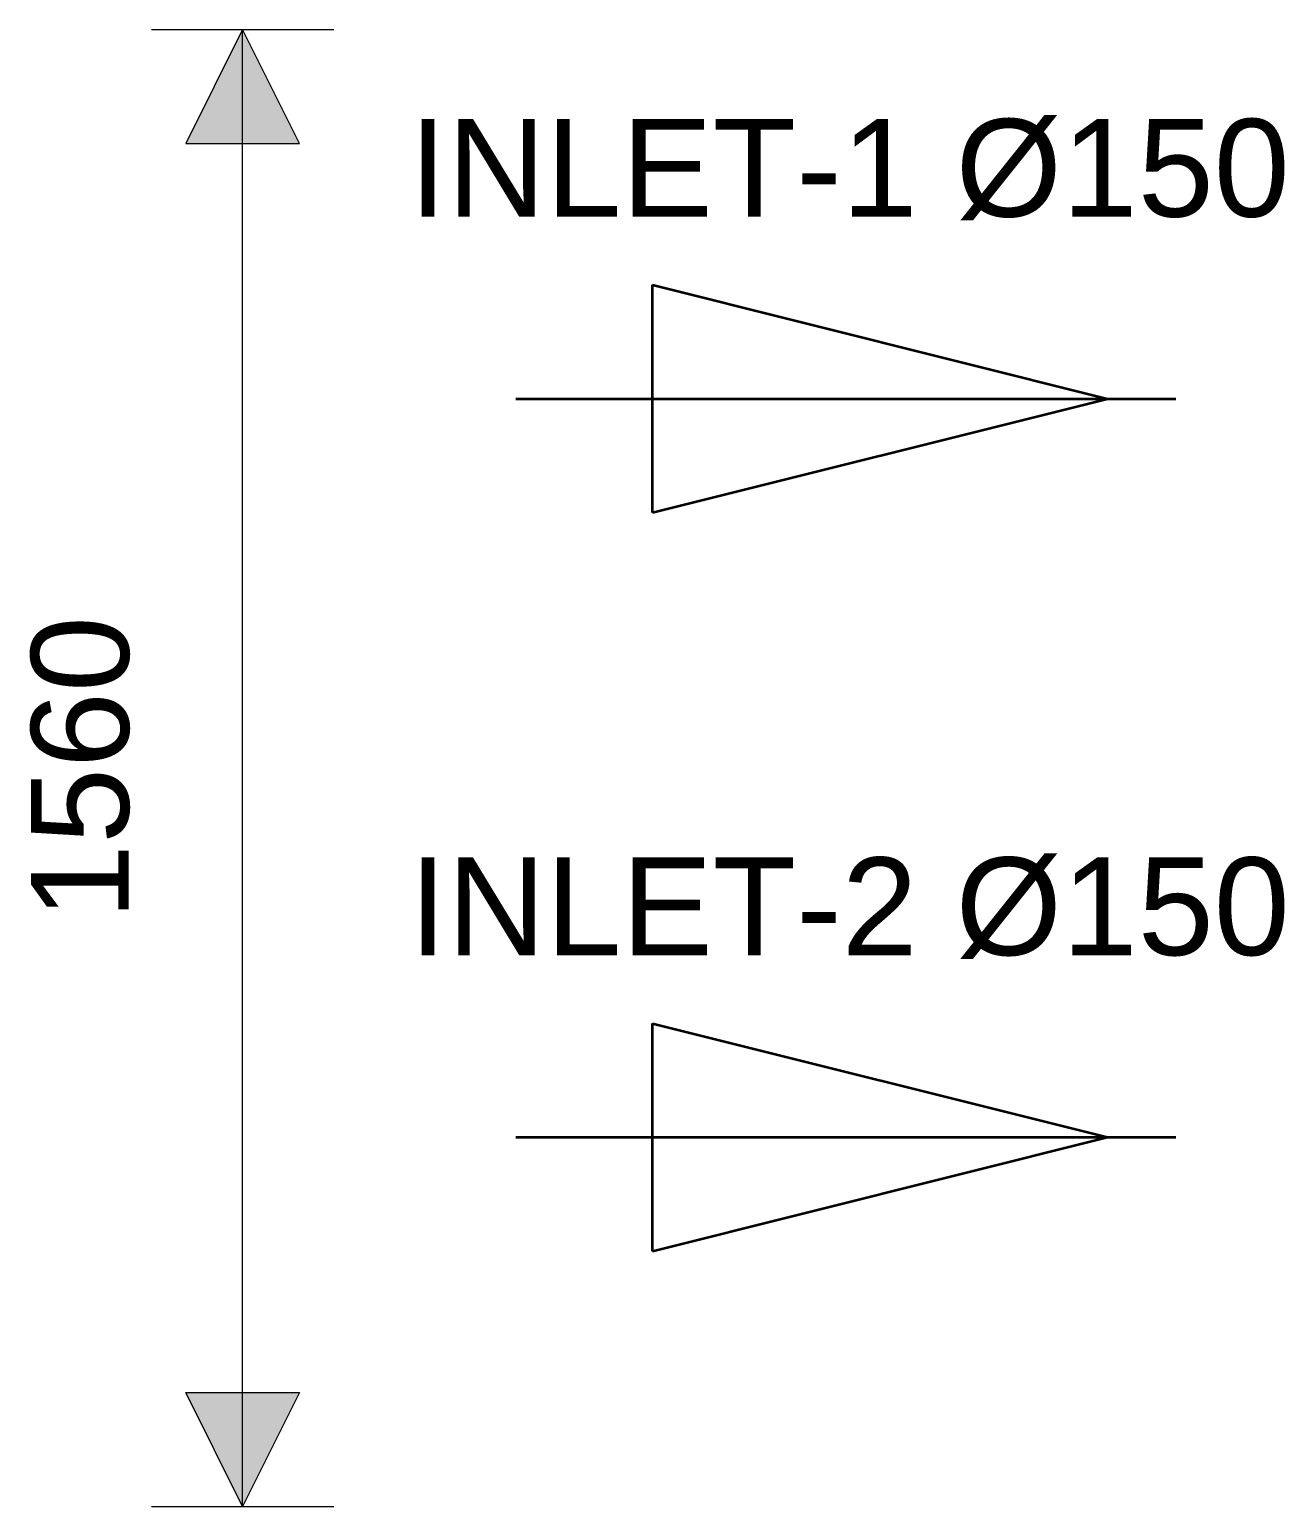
# Model space of a CAD drawing. Header units: millimetres. Extents: x 1 to 108, y 0 to 60.
# Drawn here: x 0.58 to 20.03, y 23.99 to 46.88 of the extents above; entities that cross this region are included whole.
import ezdxf
from ezdxf.enums import TextEntityAlignment as Align

# ---------------------------------------------------------------- set-up
doc = ezdxf.new("R2010")
doc.units = ezdxf.units.MM
for name, color, linetype in [('FILL', 7, 'Continuous'), ('LINES', 7, 'Continuous'), ('TEXT', 7, 'Continuous')]:
    doc.layers.add(name, color=color, linetype=linetype)
doc.styles.add('ARIAL', font='arial.ttf')

msp = doc.modelspace()

# ---------------------------------------------------------------- hatches: boundary and pattern name
at = {"layer": 'FILL'}
for points in [[(3.881, 46.884), (2.999, 45.12), (4.762, 45.12)], [(3.881, 23.989), (2.999, 25.753), (4.762, 25.753)]]:
    msp.add_hatch(color=7, dxfattribs=at).paths.add_polyline_path(points)

# ---------------------------------------------------------------- linework, layer by layer
at = {"layer": 'LINES', "lineweight": 20}
for p, q in [((2.469, 46.884), (5.292, 46.884)), ((3.881, 23.989), (3.881, 46.884)), ((2.469, 23.989), (5.292, 23.989))]:
    msp.add_line(p, q, dxfattribs=at)
at = {"layer": 'LINES', "lineweight": 35, "true_color": 0xff0000}
for p, q in [((10.231, 42.924), (17.286, 41.16)), ((10.231, 39.396), (10.231, 42.924)), ((8.114, 41.16), (18.344, 41.16)), ((10.231, 39.396), (17.286, 41.16)), ((10.231, 31.477), (17.286, 29.713)), ((10.231, 27.949), (10.231, 31.477)), ((8.114, 29.713), (18.344, 29.713)), ((10.231, 27.949), (17.286, 29.713))]:
    msp.add_line(p, q, dxfattribs=at)
at = {"layer": 'LINES', "lineweight": 20}
for points in [[(3.881, 46.884), (2.999, 45.12), (4.762, 45.12)], [(3.881, 23.989), (2.999, 25.753), (4.762, 25.753)]]:
    msp.add_lwpolyline(points, close=True, dxfattribs=at)

# ---------------------------------------------------------------- texts
at = {"layer": 'TEXT', "style": 'ARIAL'}
for s, p in [('INLET-1 Ø150', (20.108, 43.983)), ('INLET-2 Ø150', (20.108, 32.535))]:
    msp.add_text(s, height=1.51553, dxfattribs=at).set_placement(p, align=Align.RIGHT)
msp.add_text('1560', height=1.5155, rotation=90, dxfattribs=at).set_placement((2.117, 35.437), align=Align.CENTER)

doc.saveas('drawing.dxf')
